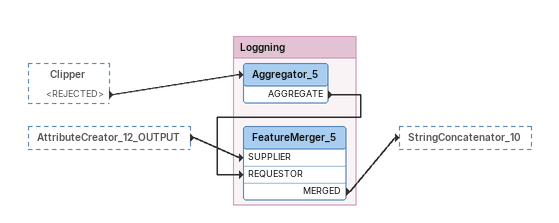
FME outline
Clipper [outside]
    <REJECTED> -> Aggregator_5
AttributeCreator_12_OUTPUT [outside]
    -> FeatureMerger_5 [SUPPLIER]

Bookmark: Loggning
Aggregator_5
    AGGREGATE -> FeatureMerger_5 [REQUESTOR]
FeatureMerger_5
    MERGED -> StringConcatenator_10
